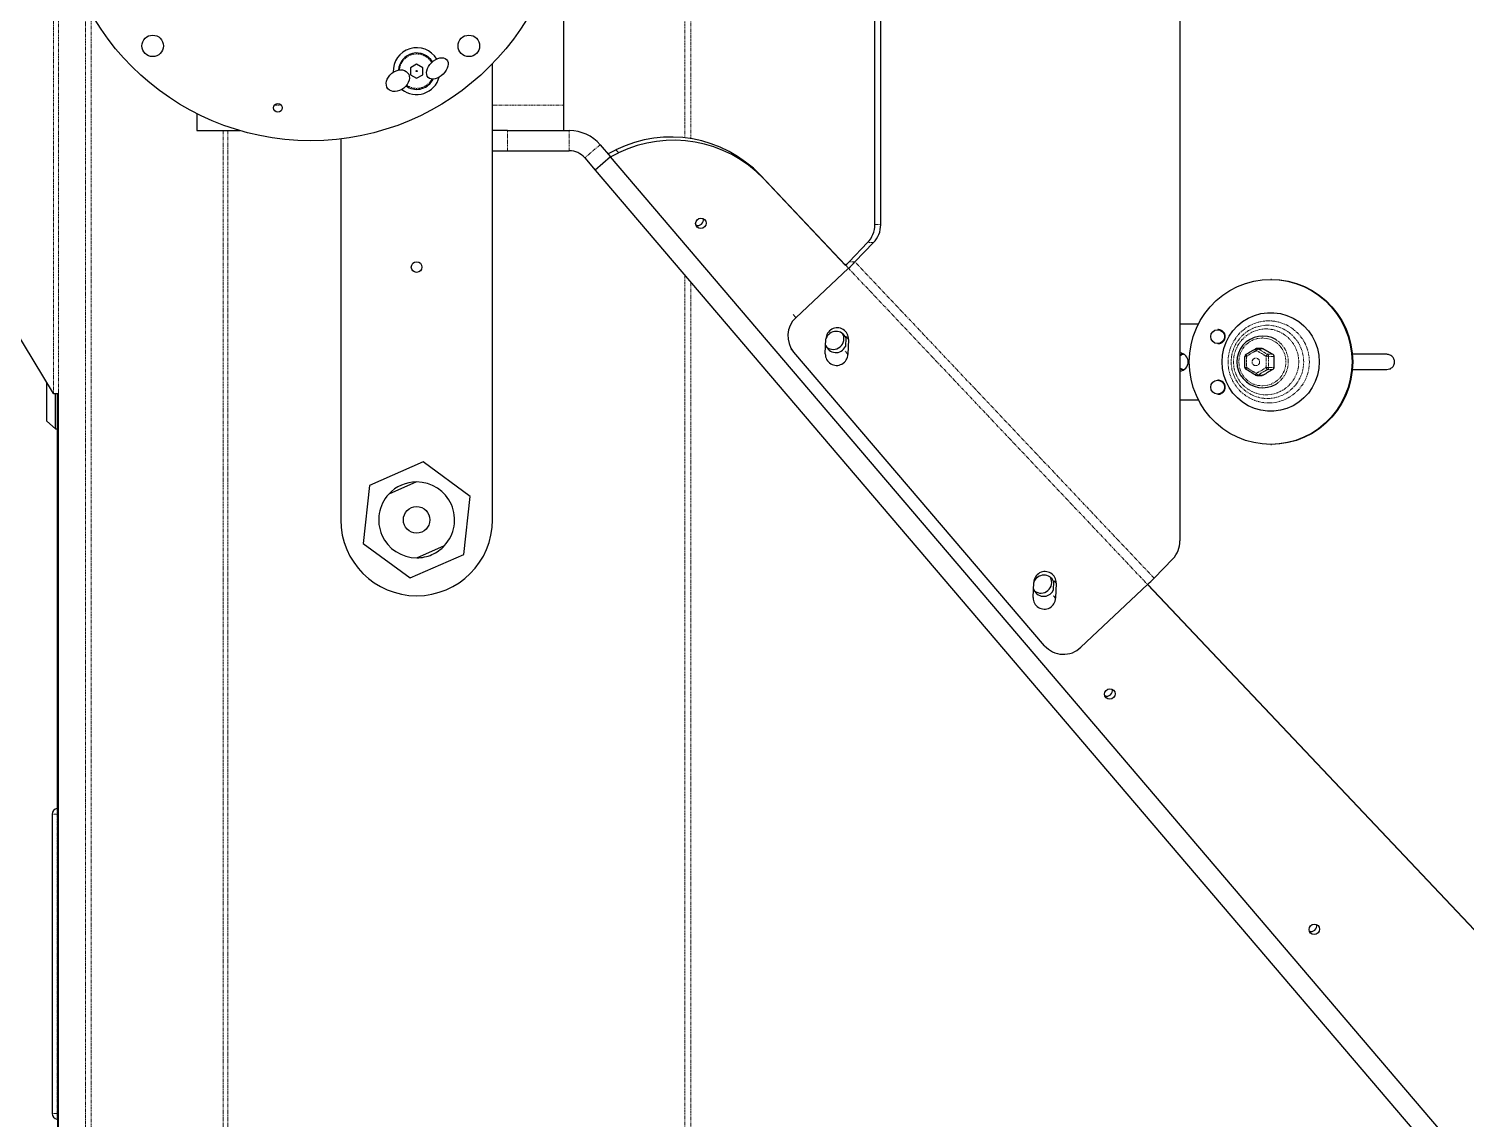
# Model space of a CAD drawing. Header units: millimetres. Extents: x -18594 to 273470, y -238787 to 48452.
# Drawn here: x 141561 to 142129, y -102321 to -101890 of the extents above; entities that cross this region are included whole.
import ezdxf

# ---------------------------------------------------------------- set-up
doc = ezdxf.new("R2010")
doc.units = ezdxf.units.MM
doc.linetypes.add('Xref AGV layout$0$PHANTOM', pattern=[2.5, 1.25, -0.25, 0.25, -0.25, 0.25, -0.25])
doc.layers.add('AM_BOR', color=4, linetype='Continuous', lineweight=25)

# ---------------------------------------------------------------- blocks, each defined once
blk = doc.blocks.new('Xref AGV layout$0$A$C343F789C')
at = {"color": 8, "linetype": 'Xref AGV layout$0$PHANTOM', "lineweight": 18}
for p, q in [((3451.83, 1302), (3451.83, 1786.38)), ((3454.32, 1299.08), (3454.32, 1786.38)), ((3635.03, 1241.88), (3635.03, 1786.38)), ((3636.82, 1241.88), (3636.82, 1786.38)), ((3689.05, 1195.4), (3689.05, 1786.38)), ((3691.28, 1191.25), (3691.28, 1786.38)), ((3702.17, 1630.68), (3702.51, 1630.68)), ((3702.51, 1512.28), (3702.51, 1630.68)), ((3702.51, 1630.68), (3704.47, 1630.68)), ((3702.17, 1512.28), (3702.51, 1512.28)), ((3702.51, 1512.28), (3704.47, 1512.28)), ((3307.66, 1426.81), (3308.68, 1425.6)), ((3389.57, 1296.35), (3271.29, 1421.46)), ((3268.72, 1418.93), (3387, 1293.82)), ((3307.38, 1420.89), (3308.4, 1419.67)), ((3701.96, 1345.88), (3701.96, 1152.35)), ((3703.91, 945.88), (3703.91, 1345.88)), ((3221.82, 1336.41), (3223.93, 1336.41)), ((3227.62, 1338.58), (3225.51, 1338.58)), ((3223.43, 1335.55), (3221.33, 1335.55)), ((3221.33, 1331.22), (3223.43, 1331.22)), ((3223.93, 1330.35), (3221.82, 1330.35)), ((3389.81, 1330.41), (3390.83, 1329.19)), ((3225.51, 1328.19), (3227.62, 1328.19)), ((3389.54, 1324.49), (3390.56, 1323.27)), ((3411.37, 1314.68), (3410.35, 1315.9)), ((3390.63, 1295.09), (3389.57, 1296.35)), ((3387, 1293.82), (3389.34, 1293.82)), ((3379.64, 1286.21), (3381.98, 1286.21)), ((3379.15, 1279.1), (3376.8, 1279.1)), ((3424.29, 1259.58), (3423.22, 1260.84)), ((3481.5, 1249.49), (3480.43, 1250.74)), ((3487.76, 1247.5), (3493.85, 1252.69)), ((3451.83, 1046.68), (3451.83, 1245.09)), ((3499.94, 1249.88), (3499.94, 1241.88)), ((3524.4, 1249.88), (3524.4, 1241.88)), ((3454.32, 1047.01), (3454.32, 1244.76)), ((3530.31, 1231.88), (3502.17, 1231.88)), ((3616.6, 1231.88), (3613.73, 1231.88))]:
    blk.add_line(p, q, dxfattribs=at)
at = {"color": 7, "linetype": 'Continuous', "lineweight": 25}
for p, q in [((3702.17, 1786.38), (3702.17, 1345.88)), ((3701.96, 1784.38), (3701.96, 1345.88)), ((3489.76, 1257.49), (3104.73, 1709.27)), ((3098.64, 1704.08), (3483.67, 1252.3)), ((3704.47, 1512.28), (3704.47, 1630.68)), ((3271.33, 1421.49), (3118.9, 1582.7)), ((3271.26, 1421.43), (3119.97, 1581.45)), ((3702.47, 1345.88), (3702.47, 1510.01)), ((3271.29, 1421.46), (3297.67, 1446.27)), ((3312, 1445.65), (3411.23, 1329.5)), ((3307.38, 1420.89), (3307.66, 1426.81)), ((3308.47, 1420.24), (3308.63, 1423.68)), ((3316.57, 1426.59), (3316.29, 1420.67)), ((3261.36, 1411.31), (3268.72, 1418.93)), ((3562.85, 1418.84), (3541.7, 1409.56)), ((3581.46, 1405.16), (3562.85, 1418.84)), ((3560.28, 1410.88), (3549.3, 1406.07)), ((3258.52, 887.56), (3258.52, 1404.2)), ((3541.7, 1409.56), (3539.16, 1386.61)), ((3578.92, 1382.21), (3581.46, 1405.16)), ((3530.31, 1395.88), (3530.31, 1215.43)), ((3590.31, 1245.18), (3590.31, 1395.88)), ((3539.16, 1386.61), (3557.77, 1372.93)), ((3557.77, 1372.93), (3578.92, 1382.21)), ((3560.34, 1380.88), (3571.32, 1385.7)), ((3222.62, 1366.03), (3222.35, 1366.03)), ((3703.17, 1359.88), (3702.47, 1359.88)), ((3706.47, 1356.88), (3703.17, 1359.88)), ((3703.17, 1359.88), (3703.17, 1347.38)), ((3706.47, 1356.88), (3706.47, 1347.06)), ((3258.52, 1348.38), (3251.2, 1348.38)), ((3703.17, 1347.38), (3703.17, 1345.88)), ((3243.57, 1346.13), (3243.31, 1346.13)), ((3703.91, 1345.88), (3701.96, 1345.88)), ((3703.91, 1345.88), (3704.02, 1345.88)), ((3723.6, 1313.63), (3704.02, 1345.88)), ((3706.47, 1347.06), (3706.47, 1341.84)), ((3228.11, 1338.71), (3226, 1338.71)), ((3232.32, 1336.41), (3232.3, 1336.41)), ((3243.31, 1340.63), (3243.57, 1340.63)), ((3232.3, 1330.35), (3232.32, 1330.36)), ((3232.81, 1335.56), (3232.79, 1335.55)), ((3232.79, 1331.22), (3232.81, 1331.21)), ((3389.54, 1324.49), (3389.81, 1330.41)), ((3398.73, 1330.19), (3398.45, 1324.27)), ((3226, 1328.05), (3228.11, 1328.05)), ((3243.57, 1326.13), (3243.31, 1326.13)), ((3390.63, 1323.84), (3390.79, 1327.28)), ((3412.32, 1328.21), (3411.3, 1329.42)), ((3243.31, 1320.63), (3243.57, 1320.63)), ((3258.52, 1318.38), (3251.2, 1318.38)), ((3410.35, 1315.9), (3389.57, 1296.35)), ((3222.35, 1300.73), (3222.62, 1300.73)), ((3387, 1293.82), (3379.64, 1286.21)), ((3389.34, 1293.82), (3381.98, 1286.21)), ((3390.74, 1295.19), (3390.63, 1295.09)), ((3424.29, 1259.58), (3390.68, 1295.13)), ((3423.22, 1260.84), (3390.7, 1295.23)), ((3376.8, 1279.1), (3376.8, 1012.67)), ((3379.15, 1279.1), (3379.15, 1012.67)), ((3483.67, 1252.3), (3489.76, 1257.49)), ((3493.85, 1252.69), (3489.76, 1257.49)), ((3483.67, 1252.3), (3480.43, 1250.74)), ((3484.74, 1251.05), (3481.5, 1249.49)), ((3487.76, 1247.5), (3483.67, 1252.3)), ((3524.4, 1249.88), (3499.94, 1249.88)), ((3530.31, 1249.88), (3524.4, 1249.88)), ((3524.4, 1241.88), (3499.94, 1241.88)), ((3502.17, 1241.88), (3502.17, 1231.88)), ((3524.4, 1241.88), (3530.31, 1241.88)), ((3647.16, 1241.88), (3630.17, 1241.88)), ((3647.16, 1235.19), (3647.16, 1241.88)), ((3502.17, 1231.88), (3502.17, 1059.88)), ((3564.51, 1224.23), (3563.91, 1224.62)), ((3560.31, 1221.15), (3557.91, 1219.77)), ((3557.91, 1219.77), (3557.91, 1217)), ((3557.91, 1217), (3560.31, 1215.61)), ((3562.71, 1219.77), (3560.31, 1221.15)), ((3560.31, 1215.61), (3562.71, 1217)), ((3562.71, 1217), (3562.71, 1219.77))]:
    blk.add_line(p, q, dxfattribs=at)
at = {"color": 7, "linetype": 'Continuous', "lineweight": 25, "flags": 128}
for points in [[(3205.37, 1555.77), (3204.58, 1555.92), (3203.9, 1556.35), (3203.45, 1557.01), (3203.29, 1557.8), (3203.45, 1558.6), (3203.9, 1559.28), (3204.58, 1559.75), (3205.37, 1559.92), (3206.17, 1559.78), (3206.85, 1559.35), (3207.3, 1558.68), (3207.45, 1557.89), (3207.3, 1557.1), (3206.85, 1556.41), (3206.17, 1555.95), (3205.37, 1555.77)], [(3286.22, 1462.68), (3285.42, 1462.83), (3284.75, 1463.26), (3284.3, 1463.92), (3284.14, 1464.71), (3284.3, 1465.51), (3284.75, 1466.19), (3285.42, 1466.66), (3286.22, 1466.83), (3287.02, 1466.69), (3287.69, 1466.26), (3288.14, 1465.59), (3288.3, 1464.8), (3288.14, 1464.01), (3287.69, 1463.32), (3287.02, 1462.86), (3286.22, 1462.68)], [(3222.35, 1300.73), (3218.99, 1300.91), (3215.66, 1301.45), (3212.41, 1302.33), (3209.27, 1303.56), (3206.27, 1305.11), (3203.44, 1306.97), (3200.82, 1309.12), (3198.44, 1311.54), (3196.32, 1314.19), (3194.49, 1317.06), (3192.96, 1320.1), (3191.76, 1323.29), (3190.88, 1326.59), (3190.36, 1329.97), (3190.18, 1333.38), (3190.36, 1336.8), (3190.88, 1340.17), (3191.76, 1343.47), (3192.96, 1346.66), (3194.49, 1349.71), (3196.32, 1352.57), (3198.44, 1355.23), (3200.82, 1357.65), (3203.44, 1359.8), (3206.27, 1361.66), (3209.27, 1363.21), (3212.41, 1364.43), (3215.66, 1365.32), (3218.99, 1365.85), (3222.35, 1366.03)], [(3254.79, 1333.38), (3254.61, 1329.97), (3254.09, 1326.59), (3253.22, 1323.29), (3252.01, 1320.1), (3250.48, 1317.06), (3248.65, 1314.19), (3246.53, 1311.54), (3244.15, 1309.12), (3241.53, 1306.97), (3238.71, 1305.11), (3235.71, 1303.56), (3232.56, 1302.33), (3229.31, 1301.45), (3225.99, 1300.91), (3222.62, 1300.73), (3219.26, 1300.91), (3215.93, 1301.45), (3212.68, 1302.33), (3209.54, 1303.56), (3206.54, 1305.11), (3203.71, 1306.97), (3201.1, 1309.12), (3198.72, 1311.54), (3196.6, 1314.19), (3194.76, 1317.06), (3193.24, 1320.1), (3192.03, 1323.29), (3191.16, 1326.59), (3190.63, 1329.97), (3190.45, 1333.38), (3190.63, 1336.8), (3191.16, 1340.17), (3192.03, 1343.47), (3193.24, 1346.66), (3194.76, 1349.71), (3196.6, 1352.57), (3198.72, 1355.23), (3201.1, 1357.65), (3203.71, 1359.8), (3206.54, 1361.66), (3209.54, 1363.21), (3212.68, 1364.43), (3215.93, 1365.32), (3219.26, 1365.85), (3222.62, 1366.03), (3225.99, 1365.85), (3229.31, 1365.32), (3232.56, 1364.43), (3235.71, 1363.21), (3238.71, 1361.66), (3241.53, 1359.8), (3244.15, 1357.65), (3246.53, 1355.23), (3248.65, 1352.57), (3250.48, 1349.71), (3252.01, 1346.66), (3253.22, 1343.47), (3254.09, 1340.17), (3254.61, 1336.8), (3254.79, 1333.38)], [(3241.84, 1333.38), (3241.66, 1330.73), (3241.12, 1328.12), (3240.24, 1325.61), (3239.04, 1323.25), (3237.53, 1321.08), (3235.74, 1319.13), (3233.7, 1317.45), (3231.46, 1316.07), (3229.06, 1315.01), (3226.53, 1314.29), (3223.93, 1313.93), (3221.31, 1313.93), (3218.71, 1314.29), (3216.19, 1315.01), (3213.78, 1316.07), (3211.54, 1317.45), (3209.51, 1319.13), (3207.72, 1321.08), (3206.21, 1323.25), (3205, 1325.61), (3204.12, 1328.12), (3203.59, 1330.73), (3203.41, 1333.38), (3203.59, 1336.04), (3204.12, 1338.64), (3205, 1341.15), (3206.21, 1343.51), (3207.72, 1345.69), (3209.51, 1347.63), (3211.54, 1349.31), (3213.78, 1350.7), (3216.19, 1351.76), (3218.71, 1352.47), (3221.31, 1352.84), (3223.93, 1352.84), (3226.53, 1352.47), (3229.06, 1351.76), (3231.46, 1350.7), (3233.7, 1349.31), (3235.74, 1347.63), (3237.53, 1345.69), (3239.04, 1343.51), (3240.24, 1341.15), (3241.12, 1338.64), (3241.66, 1336.04), (3241.84, 1333.38)], [(3221.82, 1336.41), (3222.28, 1336.68), (3222.75, 1336.95), (3223.21, 1337.23), (3223.67, 1337.5), (3224.13, 1337.77), (3224.59, 1338.04), (3225.05, 1338.31), (3225.51, 1338.58)], [(3258.52, 1336.79), (3258.47, 1336.81), (3258.06, 1336.91)], [(3225.51, 1328.19), (3225.05, 1328.46), (3224.59, 1328.73), (3224.13, 1329), (3223.67, 1329.27), (3223.21, 1329.54), (3222.75, 1329.81), (3222.28, 1330.08), (3221.82, 1330.35)], [(3258.06, 1329.85), (3258.47, 1329.96), (3258.52, 1329.98)], [(3447.91, 1276.5), (3447.12, 1276.64), (3446.44, 1277.08), (3445.99, 1277.74), (3445.83, 1278.53), (3445.99, 1279.33), (3446.44, 1280.01), (3447.12, 1280.48), (3447.91, 1280.65), (3448.71, 1280.51), (3449.38, 1280.08), (3449.84, 1279.41), (3449.99, 1278.62), (3449.84, 1277.83), (3449.38, 1277.14), (3448.71, 1276.68), (3447.91, 1276.5)]]:
    blk.add_lwpolyline(points, dxfattribs=at)
at = {"color": 8, "linetype": 'Xref AGV layout$0$PHANTOM', "lineweight": 18, "flags": 128}
for points in [[(3235.24, 1333.38), (3235.06, 1335.23), (3234.53, 1337.01), (3233.67, 1338.65), (3232.51, 1340.08), (3231.1, 1341.26), (3229.48, 1342.13), (3227.73, 1342.67), (3225.91, 1342.86), (3224.09, 1342.67), (3222.34, 1342.13), (3220.73, 1341.26), (3219.31, 1340.08), (3218.15, 1338.65), (3217.29, 1337.01), (3216.76, 1335.23), (3216.58, 1333.38), (3216.76, 1331.53), (3217.29, 1329.76), (3218.15, 1328.12), (3219.31, 1326.68), (3220.73, 1325.51), (3222.34, 1324.63), (3224.09, 1324.09), (3225.91, 1323.91), (3227.73, 1324.09), (3229.48, 1324.63), (3231.1, 1325.51), (3232.51, 1326.68), (3233.67, 1328.12), (3234.53, 1329.76), (3235.06, 1331.53), (3235.24, 1333.38)], [(3232.09, 1335.61), (3232.17, 1335.77), (3232.24, 1335.92), (3232.29, 1336.05), (3232.33, 1336.17), (3232.35, 1336.27), (3232.35, 1336.35), (3232.33, 1336.39), (3232.32, 1336.41)], [(3232.32, 1330.36), (3232.33, 1330.37), (3232.35, 1330.42), (3232.35, 1330.49), (3232.33, 1330.59), (3232.29, 1330.71), (3232.24, 1330.85), (3232.17, 1331), (3232.09, 1331.15)]]:
    blk.add_lwpolyline(points, dxfattribs=at)
at = {"color": 7, "linetype": 'Continuous', "lineweight": 25}
for centre, radius in [((3560.31, 1395.88), 5.25), ((3243.6, 1343.39), 2.74), ((3243.6, 1323.39), 2.74), ((3560.31, 1295.88), 2.1), ((3602.17, 1145.88), 100), ((3615.17, 1232.88), 1.75), ((3560.31, 1218.38), 0.2), ((3539.67, 1208.38), 4.25), ((3664.67, 1208.38), 4.25)]:
    blk.add_circle(centre, radius, dxfattribs=at)
at = {"color": 8, "linetype": 'Xref AGV layout$0$PHANTOM', "lineweight": 18}
blk.add_circle((3228.47, 1333.39), 1.49, dxfattribs=at)
at = {"color": 7, "linetype": 'Continuous', "lineweight": 25}
for centre, radius, start, end in [((3702.47, 1632.66), 0.3, 81.3731, 180), ((3702.17, 1630.68), 2.3, 0, 81.3731), ((3206.48, 1556.55), 2.11, 64.9587, 195.9196), ((3702.17, 1512.28), 2.3, 278.6269, 0), ((3702.47, 1510.31), 0.3, 180, 278.6269), ((3287.32, 1463.46), 2.11, 64.9628, 195.9154), ((3304.54, 1439.13), 9.91, 41.1828, 133.8731), ((3312.11, 1426.71), 4.46, 358.544, 178.6127), ((3323.59, 1365.83), 76.35, 133.2349, 135.9405), ((3312.38, 1421.91), 4.2, 16.6489, 154.3517), ((3313.47, 1420.59), 4.26, 52.7815, 208.0968), ((3560.31, 1395.88), 30, 0, 180), ((3311.84, 1420.78), 4.46, 178.5439, 358.6127), ((3312.24, 1421.82), 4.1, 201.943, 271.5232), ((3312.24, 1422.04), 4.32, 271.3796, 339.2443), ((3268.75, 1404.24), 10.23, 136.261, 180.2116), ((3560.31, 1395.88), 15, 113.6848, 137.2412), ((3560.31, 1395.88), 15, 90.1283, 113.6848), ((3560.31, 1395.88), 15, 317.2412, 90.1283), ((3560.31, 1395.88), 15, 137.2412, 270.1283), ((3560.31, 1395.88), 15, 270.1283, 317.2412), ((3225.77, 1333.38), 10.23, 239.2852, 120.953), ((3243.33, 1343.41), 2.73, 90.3906, 180.461), ((3243.33, 1343.36), 2.72, 179.4668, 269.6812), ((3228.11, 1337.71), 1, 59.9572, 90), ((3231.81, 1335.55), 1, 0.6467, 59.2959), ((3258.78, 1333.41), 3.58, 94.0969, 180.3746), ((3257.38, 1333.47), 2.92, 66.874, 104.2809), ((3256.69, 1333.45), 2.93, 51.2817, 83.2156), ((2887.14, 1333.38), 334.2, 359.6288, 0.3712), ((3231.81, 1331.22), 1, 300.7041, 359.3533), ((3258.77, 1333.36), 3.57, 179.5646, 265.9639), ((3257.38, 1333.3), 2.92, 255.7191, 293.126), ((3256.69, 1333.31), 2.93, 276.7844, 308.7183), ((3394.27, 1330.31), 4.46, 358.5438, 178.6127), ((3228.11, 1329.05), 1, 270, 300.0428), ((3243.33, 1323.41), 2.73, 90.3907, 180.4609), ((3394, 1324.38), 4.46, 178.5436, 358.6128), ((3394.54, 1325.51), 4.2, 16.7274, 154.3509), ((3395.63, 1324.19), 4.26, 52.7816, 208.0967), ((3403.66, 1323.16), 9.88, 312.648, 39.9258), ((3243.33, 1323.36), 2.72, 179.4657, 269.6824), ((3394.4, 1325.42), 4.11, 201.9435, 271.5225), ((3394.4, 1325.64), 4.32, 271.3714, 339.1643), ((3441.85, 1240.75), 76.32, 133.2347, 135.941), ((3416.78, 1267.27), 38.18, 133.2352, 135.9402), ((3387.03, 1279.14), 10.23, 136.261, 180.2113), ((3389.38, 1279.14), 10.23, 136.261, 180.2113), ((3449.02, 1277.28), 2.11, 64.9616, 195.9163), ((3458.72, 1294.84), 49.15, 223.7693, 296.2191), ((3459.78, 1293.58), 49.15, 223.7693, 296.2191), ((3499.94, 1257.88), 8, 220.4392, 270), ((3499.94, 1257.88), 16, 220.4392, 270), ((3560.31, 1218.38), 9.25, 51.23, 165.0241), ((3560.31, 1218.38), 7.2, 60, 154.0707), ((3560.31, 1218.38), 9.25, 211.1329, 2.636), ((3560.31, 1218.38), 7.2, 210.2868, 356.538)]:
    blk.add_arc(centre, radius, start, end, dxfattribs=at)
at = {"color": 8, "linetype": 'Xref AGV layout$0$PHANTOM', "lineweight": 18}
for centre, radius, start, end in [((3223.58, 1333.38), 16.26, 90.6693, 269.3307), ((3224.08, 1333.38), 14.51, 90.6854, 269.3146), ((3223.2, 1333.38), 16.26, 270.6694, 89.3306), ((3223.73, 1333.38), 14.51, 270.6854, 89.3146), ((3224.57, 1333.38), 13.04, 90.6662, 269.3338), ((3225.96, 1333.41), 10.3, 121.946, 180.1745), ((3224.27, 1333.38), 13.04, 270.6662, 89.3338), ((3224.44, 1335.55), 1, 120.5777, 180.1576), ((3221.28, 1334.01), 3.58, 26.7135, 42.332), ((3228.11, 1337.74), 0.974, 90.0262, 120.403), ((3226.87, 1337.23), 1.54, 23.2978, 60.7258), ((3226.52, 1339.08), 2.15, 324.9544, 346.5574), ((3225.96, 1333.35), 10.3, 179.8246, 238.2947), ((3224.32, 1329.74), 5.88, 88.4846, 98.6875), ((3224.32, 1337.03), 5.88, 261.3125, 271.5154), ((3224.44, 1331.21), 1, 179.8424, 239.4223), ((3221.28, 1332.76), 3.58, 317.668, 333.2865), ((3232.29, 1333.47), 2.15, 76.0583, 95.3309), ((3232.29, 1333.3), 2.15, 264.6691, 283.9417), ((3226.87, 1329.53), 1.54, 299.2742, 336.7022), ((3228.11, 1329.03), 0.974, 239.597, 269.9738), ((3226.52, 1327.69), 2.15, 13.4426, 35.0456), ((3560.31, 1218.38), 6.8, 54.4717, 152.6133), ((3560.31, 1218.38), 6.8, 240, 355.7599), ((3560.31, 1218.38), 6.8, 209.5002, 240)]:
    blk.add_arc(centre, radius, start, end, dxfattribs=at)
at = {"color": 7, "linetype": 'Continuous', "lineweight": 25}
for centre, major_axis, ratio in [((3552.1, 1217.3), (-3.6, -3.55), 0.637246), ((3567.76, 1222.16), (-3.9, -3.18), 0.748748)]:
    blk.add_ellipse(centre, major_axis=major_axis, ratio=ratio, dxfattribs=at)
at = {"color": 8, "linetype": 'Xref AGV layout$0$PHANTOM', "lineweight": 18}
for points, knots in [([(3702.51, 1630.68), (3702.51, 1630.98), (3702.51, 1631.58), (3702.51, 1632.33), (3702.51, 1632.85), (3702.51, 1632.92), (3702.51, 1632.96)], [0, 0, 0, 0, 0.250002, 0.500003, 0.750009, 1, 1, 1, 1]), ([(3702.51, 1510.01), (3702.51, 1510.04), (3702.51, 1510.11), (3702.51, 1510.64), (3702.51, 1511.39), (3702.51, 1511.98), (3702.51, 1512.28)], [0, 0, 0, 0, 0.2499897, 0.4999901, 0.7499906, 1, 1, 1, 1]), ([(3223.93, 1336.41), (3224.55, 1336.77), (3225.8, 1337.5), (3227.01, 1338.22), (3227.62, 1338.58)], [0, 0, 0, 0, 0.5, 1, 1, 1, 1]), ([(3228.28, 1337.84), (3227.64, 1337.51), (3226.34, 1336.84), (3225.1, 1336.02), (3224.48, 1335.61)], [0, 0, 0, 0, 0.5, 1, 1, 1, 1]), ([(3232.09, 1335.61), (3231.48, 1336.02), (3230.27, 1336.84), (3228.94, 1337.51), (3228.28, 1337.84)], [0, 0, 0, 0, 0.5, 1, 1, 1, 1]), ([(3227.62, 1328.19), (3227.01, 1328.55), (3225.8, 1329.27), (3224.55, 1329.99), (3223.93, 1330.35)], [0, 0, 0, 0, 0.5, 1, 1, 1, 1]), ([(3224.48, 1331.15), (3225.1, 1330.74), (3226.34, 1329.93), (3227.64, 1329.26), (3228.28, 1328.92)], [0, 0, 0, 0, 0.5, 1, 1, 1, 1]), ([(3228.28, 1328.92), (3228.94, 1329.26), (3230.27, 1329.93), (3231.48, 1330.74), (3232.09, 1331.15)], [0, 0, 0, 0, 0.5, 1, 1, 1, 1])]:
    blk.add_open_spline(points, degree=3, knots=knots, dxfattribs=at)
at = {"color": 7, "linetype": 'Continuous', "lineweight": 25}
for points, knots in [([(3176.7, 1336.38), (3176.31, 1336.34), (3175.55, 1336.27), (3174.57, 1335.64), (3173.96, 1334.82), (3173.64, 1333.87), (3173.63, 1332.99), (3173.86, 1332.2), (3174.22, 1331.58), (3174.74, 1331.04), (3175.36, 1330.65), (3176.03, 1330.42), (3176.48, 1330.4), (3176.7, 1330.38)], [0, 0, 0, 0, 0.123665, 0.24887, 0.357977, 0.442987, 0.555187, 0.625032, 0.701001, 0.779762, 0.85773, 0.931822, 1, 1, 1, 1]), ([(3190.48, 1336.38), (3189.58, 1336.38), (3187.6, 1336.38), (3184.67, 1336.38), (3181.86, 1336.38), (3179.52, 1336.38), (3177.79, 1336.38), (3176.76, 1336.38), (3176.75, 1336.38), (3176.75, 1336.38)], [0, 0, 0, 0, 0.142675, 0.313774, 0.474356, 0.625617, 0.769034, 0.906849, 1, 1, 1, 1]), ([(3221.33, 1335.55), (3221.34, 1335.66), (3221.36, 1335.88), (3221.53, 1336.2), (3221.72, 1336.34), (3221.82, 1336.41)], [0, 0, 0, 0, 0.321521, 0.643078, 1, 1, 1, 1]), ([(3225.51, 1338.58), (3225.61, 1338.63), (3225.77, 1338.71), (3225.94, 1338.7), (3226, 1338.7)], [0, 0, 0, 0, 0.642717, 1, 1, 1, 1]), ([(3228.61, 1338.58), (3229.23, 1338.22), (3230.48, 1337.5), (3231.69, 1336.77), (3232.3, 1336.41)], [0, 0, 0, 0, 0.500003, 1, 1, 1, 1]), ([(3176.75, 1330.38), (3176.75, 1330.38), (3176.76, 1330.38), (3177.79, 1330.38), (3179.52, 1330.38), (3181.86, 1330.38), (3184.67, 1330.38), (3187.59, 1330.38), (3189.57, 1330.38), (3190.46, 1330.38)], [0, 0, 0, 0, 0.093272, 0.231265, 0.374869, 0.526326, 0.687116, 0.858437, 1, 1, 1, 1]), ([(3221.82, 1330.35), (3221.73, 1330.42), (3221.55, 1330.55), (3221.36, 1330.86), (3221.34, 1331.09), (3221.33, 1331.22)], [0, 0, 0, 0, 0.321537, 0.643079, 1, 1, 1, 1]), ([(3232.3, 1330.35), (3231.69, 1329.99), (3230.48, 1329.27), (3229.23, 1328.55), (3228.61, 1328.19)], [0, 0, 0, 0, 0.499997, 1, 1, 1, 1]), ([(3226, 1328.07), (3225.95, 1328.06), (3225.78, 1328.05), (3225.62, 1328.13), (3225.51, 1328.19)], [0, 0, 0, 0, 0.285757, 1, 1, 1, 1])]:
    blk.add_open_spline(points, degree=3, knots=knots, dxfattribs=at)
at = {"color": 8, "linetype": 'Xref AGV layout$0$PHANTOM', "lineweight": 18}
for points in [[(3223.43, 1331.22), (3223.44, 1331.94), (3223.46, 1333.38), (3223.44, 1334.83), (3223.43, 1335.55)], [(3224.48, 1335.61), (3224.44, 1334.87), (3224.38, 1333.38), (3224.44, 1331.9), (3224.48, 1331.15)], [(3232.09, 1331.15), (3232.14, 1331.9), (3232.23, 1333.38), (3232.14, 1334.87), (3232.09, 1335.61)]]:
    blk.add_open_spline(points, degree=3, dxfattribs=at)
at = {"color": 7, "linetype": 'Continuous', "lineweight": 25}
blk.add_open_spline([(3232.79, 1335.55), (3232.8, 1334.83), (3232.82, 1333.38), (3232.8, 1331.94), (3232.79, 1331.22)], degree=3, dxfattribs=at)
blk = doc.blocks.new('Xref AGV layout')
at = {"rotation": 180}
blk.add_blockref('Xref AGV layout$0$A$C343F789C', (145274.74, -100688.38), dxfattribs=at)

msp = doc.modelspace()

# ---------------------------------------------------------------- block references
at = {"layer": 'AM_BOR'}
msp.add_blockref('Xref AGV layout', (0, 0), dxfattribs=at)

doc.saveas('drawing.dxf')
